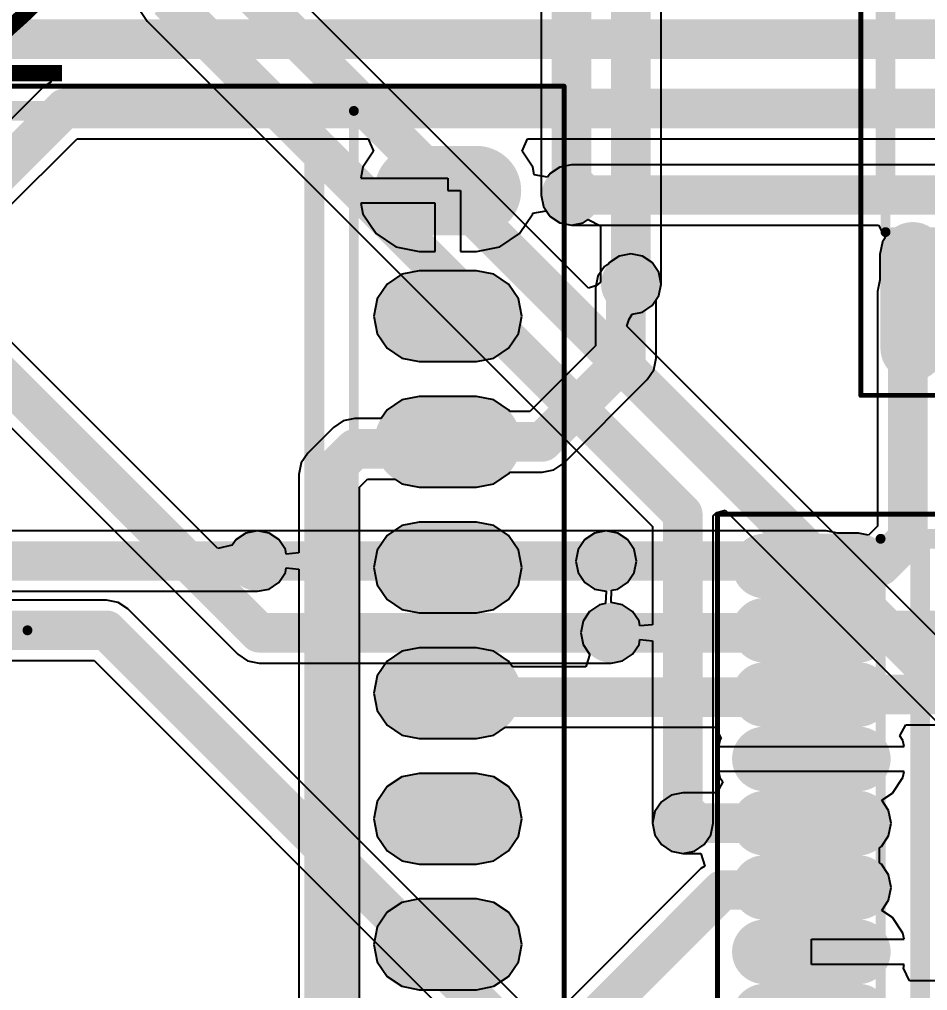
# Model space of a CAD drawing. Header units: millimetres. Extents: x 33 to 142, y 42 to 97.
# Drawn here: x 115.24 to 124.42, y 60.61 to 70.42 of the extents above; entities that cross this region are included whole.
import ezdxf

# ---------------------------------------------------------------- set-up
doc = ezdxf.new("R2010")
doc.units = ezdxf.units.MM
for name, color, linetype in [('BottomLayer', 5, 'Continuous'), ('BottomSolder', 6, 'Continuous'), ('Mechanical13', 56, 'Continuous'), ('Mechanical15', 56, 'Continuous'), ('MultiLayer', 9, 'Continuous'), ('TopLayer', 1, 'Continuous'), ('TopOverlay', 2, 'Continuous'), ('TopPaste', 8, 'Continuous'), ('TopSolder', 216, 'Continuous'), ('ViaHoleLayer', 16, 'Continuous')]:
    doc.layers.add(name, color=color, linetype=linetype)

# ---------------------------------------------------------------- blocks, each defined once
blk = doc.blocks.new('CD4044B_59')
at = {"layer": 'Mechanical13', "const_width": 0.1}
for points in [[(-3.8, 5.25), (-3.8, -5.25)], [(3.8, -5.25), (-3.8, -5.25)]]:
    blk.add_lwpolyline(points, dxfattribs=at)
at = {"layer": 'Mechanical13', "const_width": 0.05}
blk.add_lwpolyline([(-3.825, -5.25, 1), (-3.775, -5.25, 1)], format="xyb", close=True, dxfattribs=at)
blk.add_lwpolyline([(-3.825, -5.25, 1), (-3.775, -5.25, 1)], format="xyb", close=True, dxfattribs=at)
at = {"layer": 'Mechanical15'}
for points, const_width in [([(-5.925, 5.5), (-5.925, -5.5)], 0.05), ([(0.5, 0), (-0.5, 0)], 0.1), ([(5.925, -5.5), (-5.925, -5.5)], 0.05)]:
    blk.add_lwpolyline(points, dxfattribs=dict(at, const_width=const_width))
for points, const_width in [([(-0.525, 0, 1), (-0.475, 0, 1)], 0.05), ([(-5.9375, -5.5, 1), (-5.9125, -5.5, 1)], 0.025), ([(-5.9375, -5.5, 1), (-5.9125, -5.5, 1)], 0.025)]:
    blk.add_lwpolyline(points, format="xyb", close=True, dxfattribs=dict(at, const_width=const_width))
at = {"layer": 'TopLayer', "const_width": 0.7}
for points in [[(-5.04, 3.175), (-4.46, 3.175)], [(-5.04, 1.905), (-4.46, 1.905)], [(-5.04, 0.635), (-4.46, 0.635)], [(-5.04, -0.635), (-4.46, -0.635)], [(-5.04, -1.905), (-4.46, -1.905)], [(-5.04, -3.175), (-4.46, -3.175)], [(-5.04, -4.445), (-4.46, -4.445)]]:
    blk.add_lwpolyline(points, dxfattribs=at)
at = {"layer": 'TopLayer', "const_width": 0.35}
for points in [[(-5.215, 3.175, 1), (-4.865, 3.175, 1)], [(-4.635, 3.175, 1), (-4.285, 3.175, 1)], [(-5.215, 1.905, 1), (-4.865, 1.905, 1)], [(-4.635, 1.905, 1), (-4.285, 1.905, 1)], [(-5.215, 0.635, 1), (-4.865, 0.635, 1)], [(-4.635, 0.635, 1), (-4.285, 0.635, 1)], [(-5.215, -0.635, 1), (-4.865, -0.635, 1)], [(-4.635, -0.635, 1), (-4.285, -0.635, 1)], [(-5.215, -1.905, 1), (-4.865, -1.905, 1)], [(-4.635, -1.905, 1), (-4.285, -1.905, 1)], [(-5.215, -3.175, 1), (-4.865, -3.175, 1)], [(-4.635, -3.175, 1), (-4.285, -3.175, 1)], [(-5.215, -4.445, 1), (-4.865, -4.445, 1)], [(-4.635, -4.445, 1), (-4.285, -4.445, 1)]]:
    blk.add_lwpolyline(points, format="xyb", close=True, dxfattribs=at)
at = {"layer": 'TopOverlay', "const_width": 0.2}
for points in [[(-3.4, 5.25), (-3.4, -5.25)], [(3.4, -5.25), (-3.4, -5.25)]]:
    blk.add_lwpolyline(points, dxfattribs=at)
at = {"layer": 'TopOverlay', "const_width": 0.1}
blk.add_lwpolyline([(-3.45, -5.25, 1), (-3.35, -5.25, 1)], format="xyb", close=True, dxfattribs=at)
blk.add_lwpolyline([(-3.45, -5.25, 1), (-3.35, -5.25, 1)], format="xyb", close=True, dxfattribs=at)
at = {"layer": 'TopPaste', "const_width": 0.7}
for points in [[(-5.04, 3.175), (-4.46, 3.175)], [(-5.04, 1.905), (-4.46, 1.905)], [(-5.04, 0.635), (-4.46, 0.635)], [(-5.04, -0.635), (-4.46, -0.635)], [(-5.04, -1.905), (-4.46, -1.905)], [(-5.04, -3.175), (-4.46, -3.175)], [(-5.04, -4.445), (-4.46, -4.445)]]:
    blk.add_lwpolyline(points, dxfattribs=at)
at = {"layer": 'TopPaste', "const_width": 0.35}
for points in [[(-5.215, 3.175, 1), (-4.865, 3.175, 1)], [(-4.635, 3.175, 1), (-4.285, 3.175, 1)], [(-5.215, 1.905, 1), (-4.865, 1.905, 1)], [(-4.635, 1.905, 1), (-4.285, 1.905, 1)], [(-5.215, 0.635, 1), (-4.865, 0.635, 1)], [(-4.635, 0.635, 1), (-4.285, 0.635, 1)], [(-5.215, -0.635, 1), (-4.865, -0.635, 1)], [(-4.635, -0.635, 1), (-4.285, -0.635, 1)], [(-5.215, -1.905, 1), (-4.865, -1.905, 1)], [(-4.635, -1.905, 1), (-4.285, -1.905, 1)], [(-5.215, -3.175, 1), (-4.865, -3.175, 1)], [(-4.635, -3.175, 1), (-4.285, -3.175, 1)], [(-5.215, -4.445, 1), (-4.865, -4.445, 1)], [(-4.635, -4.445, 1), (-4.285, -4.445, 1)]]:
    blk.add_lwpolyline(points, format="xyb", close=True, dxfattribs=at)
at = {"layer": 'TopSolder', "const_width": 0.9032}
for points in [[(-5.04, 3.175), (-4.46, 3.175)], [(-5.04, 1.905), (-4.46, 1.905)], [(-5.04, 0.635), (-4.46, 0.635)], [(-5.04, -0.635), (-4.46, -0.635)], [(-5.04, -1.905), (-4.46, -1.905)], [(-5.04, -3.175), (-4.46, -3.175)], [(-5.04, -4.445), (-4.46, -4.445)]]:
    blk.add_lwpolyline(points, dxfattribs=at)
at = {"layer": 'TopSolder', "const_width": 0.4516}
for points in [[(-5.2658, 3.175, 1), (-4.8142, 3.175, 1)], [(-4.6858, 3.175, 1), (-4.2342, 3.175, 1)], [(-5.2658, 1.905, 1), (-4.8142, 1.905, 1)], [(-4.6858, 1.905, 1), (-4.2342, 1.905, 1)], [(-5.2658, 0.635, 1), (-4.8142, 0.635, 1)], [(-4.6858, 0.635, 1), (-4.2342, 0.635, 1)], [(-5.2658, -0.635, 1), (-4.8142, -0.635, 1)], [(-4.6858, -0.635, 1), (-4.2342, -0.635, 1)], [(-5.2658, -1.905, 1), (-4.8142, -1.905, 1)], [(-4.6858, -1.905, 1), (-4.2342, -1.905, 1)], [(-5.2658, -3.175, 1), (-4.8142, -3.175, 1)], [(-4.6858, -3.175, 1), (-4.2342, -3.175, 1)], [(-5.2658, -4.445, 1), (-4.8142, -4.445, 1)], [(-4.6858, -4.445, 1), (-4.2342, -4.445, 1)]]:
    blk.add_lwpolyline(points, format="xyb", close=True, dxfattribs=at)
blk = doc.blocks.new('______________63')
at = {"layer": 'Mechanical13', "const_width": 0.1}
for points in [[(-2.25, -2.55), (-2.25, 2.55)], [(2.25, 2.55), (-2.25, 2.55)], [(2.25, -2.55), (2.25, 2.55)], [(2.25, -2.55), (-2.25, -2.55)]]:
    blk.add_lwpolyline(points, dxfattribs=at)
at = {"layer": 'Mechanical13'}
for points, const_width in [([(-2.275, 2.55, 1), (-2.225, 2.55, 1)], 0.05), ([(-2.275, 2.55, 1), (-2.225, 2.55, 1)], 0.05), ([(2.225, 2.55, 1), (2.275, 2.55, 1)], 0.05), ([(2.225, 2.55, 1), (2.275, 2.55, 1)], 0.05), ([(-0.85, 1.65, 1), (-1.85, 1.65, 1)], 0.1), ([(-1.875, 1.65, 1), (-1.825, 1.65, 1)], 0.05), ([(-0.875, 1.65, 1), (-0.825, 1.65, 1)], 0.05), ([(-2.275, -2.55, 1), (-2.225, -2.55, 1)], 0.05), ([(-2.275, -2.55, 1), (-2.225, -2.55, 1)], 0.05), ([(2.225, -2.55, 1), (2.275, -2.55, 1)], 0.05), ([(2.225, -2.55, 1), (2.275, -2.55, 1)], 0.05)]:
    blk.add_lwpolyline(points, format="xyb", close=True, dxfattribs=dict(at, const_width=const_width))
at = {"layer": 'Mechanical15'}
for points, const_width in [([(-3.9, -2.8), (-3.9, 2.8)], 0.05), ([(3.9, 2.8), (-3.9, 2.8)], 0.05), ([(3.9, -2.8), (3.9, 2.8)], 0.05), ([(0, -0.5), (0, 0.5)], 0.1), ([(0.5, 0), (-0.5, 0)], 0.1), ([(3.9, -2.8), (-3.9, -2.8)], 0.05)]:
    blk.add_lwpolyline(points, dxfattribs=dict(at, const_width=const_width))
for points, const_width in [([(-3.9125, 2.8, 1), (-3.8875, 2.8, 1)], 0.025), ([(-3.9125, 2.8, 1), (-3.8875, 2.8, 1)], 0.025), ([(3.8875, 2.8, 1), (3.9125, 2.8, 1)], 0.025), ([(3.8875, 2.8, 1), (3.9125, 2.8, 1)], 0.025), ([(-0.025, 0.5, 1), (0.025, 0.5, 1)], 0.05), ([(-0.525, 0, 1), (-0.475, 0, 1)], 0.05), ([(0.475, 0, 1), (0.525, 0, 1)], 0.05), ([(-0.025, -0.5, 1), (0.025, -0.5, 1)], 0.05), ([(-3.9125, -2.8, 1), (-3.8875, -2.8, 1)], 0.025), ([(-3.9125, -2.8, 1), (-3.8875, -2.8, 1)], 0.025), ([(3.8875, -2.8, 1), (3.9125, -2.8, 1)], 0.025), ([(3.8875, -2.8, 1), (3.9125, -2.8, 1)], 0.025)]:
    blk.add_lwpolyline(points, format="xyb", close=True, dxfattribs=dict(at, const_width=const_width))
at = {"layer": 'TopLayer', "const_width": 0.45}
for points in [[(-3.425, 2.275), (-2.475, 2.275)], [(2.475, 2.275), (3.425, 2.275)], [(-3.425, 1.625), (-2.475, 1.625)], [(2.475, 1.625), (3.425, 1.625)], [(-3.425, 0.975), (-2.475, 0.975)], [(2.475, 0.975), (3.425, 0.975)], [(-3.425, 0.325), (-2.475, 0.325)], [(2.475, 0.325), (3.425, 0.325)], [(-3.425, -0.325), (-2.475, -0.325)], [(2.475, -0.325), (3.425, -0.325)], [(-3.425, -0.975), (-2.475, -0.975)], [(2.475, -0.975), (3.425, -0.975)], [(-3.425, -1.625), (-2.475, -1.625)], [(2.475, -1.625), (3.425, -1.625)], [(-3.425, -2.275), (-2.475, -2.275)], [(2.475, -2.275), (3.425, -2.275)]]:
    blk.add_lwpolyline(points, dxfattribs=at)
at = {"layer": 'TopLayer', "const_width": 0.225}
for points in [[(-3.5375, 2.275, 1), (-3.3125, 2.275, 1)], [(-2.5875, 2.275, 1), (-2.3625, 2.275, 1)], [(2.3625, 2.275, 1), (2.5875, 2.275, 1)], [(3.3125, 2.275, 1), (3.5375, 2.275, 1)], [(-3.5375, 1.625, 1), (-3.3125, 1.625, 1)], [(-2.5875, 1.625, 1), (-2.3625, 1.625, 1)], [(2.3625, 1.625, 1), (2.5875, 1.625, 1)], [(3.3125, 1.625, 1), (3.5375, 1.625, 1)], [(-3.5375, 0.975, 1), (-3.3125, 0.975, 1)], [(-2.5875, 0.975, 1), (-2.3625, 0.975, 1)], [(2.3625, 0.975, 1), (2.5875, 0.975, 1)], [(3.3125, 0.975, 1), (3.5375, 0.975, 1)], [(-3.5375, 0.325, 1), (-3.3125, 0.325, 1)], [(-2.5875, 0.325, 1), (-2.3625, 0.325, 1)], [(2.3625, 0.325, 1), (2.5875, 0.325, 1)], [(3.3125, 0.325, 1), (3.5375, 0.325, 1)], [(-3.5375, -0.325, 1), (-3.3125, -0.325, 1)], [(-2.5875, -0.325, 1), (-2.3625, -0.325, 1)], [(2.3625, -0.325, 1), (2.5875, -0.325, 1)], [(3.3125, -0.325, 1), (3.5375, -0.325, 1)], [(-3.5375, -0.975, 1), (-3.3125, -0.975, 1)], [(-2.5875, -0.975, 1), (-2.3625, -0.975, 1)], [(2.3625, -0.975, 1), (2.5875, -0.975, 1)], [(3.3125, -0.975, 1), (3.5375, -0.975, 1)], [(-3.5375, -1.625, 1), (-3.3125, -1.625, 1)], [(-2.5875, -1.625, 1), (-2.3625, -1.625, 1)], [(2.3625, -1.625, 1), (2.5875, -1.625, 1)], [(3.3125, -1.625, 1), (3.5375, -1.625, 1)], [(-3.5375, -2.275, 1), (-3.3125, -2.275, 1)], [(-2.5875, -2.275, 1), (-2.3625, -2.275, 1)], [(2.3625, -2.275, 1), (2.5875, -2.275, 1)], [(3.3125, -2.275, 1), (3.5375, -2.275, 1)]]:
    blk.add_lwpolyline(points, format="xyb", close=True, dxfattribs=at)
at = {"layer": 'TopOverlay'}
for points, const_width in [([(-2.825, 3.05, 1), (-3.075, 3.05, 1)], 0.25), ([(-3.1375, 3.05, 1), (-3.0125, 3.05, 1)], 0.125), ([(-2.8875, 3.05, 1), (-2.7625, 3.05, 1)], 0.125), ([(-1.9, 2.55, 1), (-1.8, 2.55, 1)], 0.1), ([(-1.9, 2.55, 1), (-1.8, 2.55, 1)], 0.1), ([(1.8, 2.55, 1), (1.9, 2.55, 1)], 0.1), ([(1.8, 2.55, 1), (1.9, 2.55, 1)], 0.1), ([(-0.55, 1.55, 1), (-1.15, 1.55, 1)], 0.6), ([(-1.3, 1.55, 1), (-1, 1.55, 1)], 0.3), ([(-0.7, 1.55, 1), (-0.4, 1.55, 1)], 0.3), ([(-1.9, -2.55, 1), (-1.8, -2.55, 1)], 0.1), ([(-1.9, -2.55, 1), (-1.8, -2.55, 1)], 0.1), ([(1.8, -2.55, 1), (1.9, -2.55, 1)], 0.1), ([(1.8, -2.55, 1), (1.9, -2.55, 1)], 0.1)]:
    blk.add_lwpolyline(points, format="xyb", close=True, dxfattribs=dict(at, const_width=const_width))
at = {"layer": 'TopOverlay', "const_width": 0.2}
for points in [[(-1.85, -2.55), (-1.85, 2.55)], [(1.85, 2.55), (-1.85, 2.55)], [(1.85, -2.55), (1.85, 2.55)], [(1.85, -2.55), (-1.85, -2.55)]]:
    blk.add_lwpolyline(points, dxfattribs=at)
at = {"layer": 'TopPaste', "const_width": 0.45}
for points in [[(-3.425, 2.275), (-2.475, 2.275)], [(2.475, 2.275), (3.425, 2.275)], [(-3.425, 1.625), (-2.475, 1.625)], [(2.475, 1.625), (3.425, 1.625)], [(-3.425, 0.975), (-2.475, 0.975)], [(2.475, 0.975), (3.425, 0.975)], [(-3.425, 0.325), (-2.475, 0.325)], [(2.475, 0.325), (3.425, 0.325)], [(-3.425, -0.325), (-2.475, -0.325)], [(2.475, -0.325), (3.425, -0.325)], [(-3.425, -0.975), (-2.475, -0.975)], [(2.475, -0.975), (3.425, -0.975)], [(-3.425, -1.625), (-2.475, -1.625)], [(2.475, -1.625), (3.425, -1.625)], [(-3.425, -2.275), (-2.475, -2.275)], [(2.475, -2.275), (3.425, -2.275)]]:
    blk.add_lwpolyline(points, dxfattribs=at)
at = {"layer": 'TopPaste', "const_width": 0.225}
for points in [[(-3.5375, 2.275, 1), (-3.3125, 2.275, 1)], [(-2.5875, 2.275, 1), (-2.3625, 2.275, 1)], [(2.3625, 2.275, 1), (2.5875, 2.275, 1)], [(3.3125, 2.275, 1), (3.5375, 2.275, 1)], [(-3.5375, 1.625, 1), (-3.3125, 1.625, 1)], [(-2.5875, 1.625, 1), (-2.3625, 1.625, 1)], [(2.3625, 1.625, 1), (2.5875, 1.625, 1)], [(3.3125, 1.625, 1), (3.5375, 1.625, 1)], [(-3.5375, 0.975, 1), (-3.3125, 0.975, 1)], [(-2.5875, 0.975, 1), (-2.3625, 0.975, 1)], [(2.3625, 0.975, 1), (2.5875, 0.975, 1)], [(3.3125, 0.975, 1), (3.5375, 0.975, 1)], [(-3.5375, 0.325, 1), (-3.3125, 0.325, 1)], [(-2.5875, 0.325, 1), (-2.3625, 0.325, 1)], [(2.3625, 0.325, 1), (2.5875, 0.325, 1)], [(3.3125, 0.325, 1), (3.5375, 0.325, 1)], [(-3.5375, -0.325, 1), (-3.3125, -0.325, 1)], [(-2.5875, -0.325, 1), (-2.3625, -0.325, 1)], [(2.3625, -0.325, 1), (2.5875, -0.325, 1)], [(3.3125, -0.325, 1), (3.5375, -0.325, 1)], [(-3.5375, -0.975, 1), (-3.3125, -0.975, 1)], [(-2.5875, -0.975, 1), (-2.3625, -0.975, 1)], [(2.3625, -0.975, 1), (2.5875, -0.975, 1)], [(3.3125, -0.975, 1), (3.5375, -0.975, 1)], [(-3.5375, -1.625, 1), (-3.3125, -1.625, 1)], [(-2.5875, -1.625, 1), (-2.3625, -1.625, 1)], [(2.3625, -1.625, 1), (2.5875, -1.625, 1)], [(3.3125, -1.625, 1), (3.5375, -1.625, 1)], [(-3.5375, -2.275, 1), (-3.3125, -2.275, 1)], [(-2.5875, -2.275, 1), (-2.3625, -2.275, 1)], [(2.3625, -2.275, 1), (2.5875, -2.275, 1)], [(3.3125, -2.275, 1), (3.5375, -2.275, 1)]]:
    blk.add_lwpolyline(points, format="xyb", close=True, dxfattribs=at)
at = {"layer": 'TopSolder', "const_width": 0.6532}
for points in [[(-3.425, 2.275), (-2.475, 2.275)], [(2.475, 2.275), (3.425, 2.275)], [(-3.425, 1.625), (-2.475, 1.625)], [(2.475, 1.625), (3.425, 1.625)], [(-3.425, 0.975), (-2.475, 0.975)], [(2.475, 0.975), (3.425, 0.975)], [(-3.425, 0.325), (-2.475, 0.325)], [(2.475, 0.325), (3.425, 0.325)], [(-3.425, -0.325), (-2.475, -0.325)], [(2.475, -0.325), (3.425, -0.325)], [(-3.425, -0.975), (-2.475, -0.975)], [(2.475, -0.975), (3.425, -0.975)], [(-3.425, -1.625), (-2.475, -1.625)], [(2.475, -1.625), (3.425, -1.625)], [(-3.425, -2.275), (-2.475, -2.275)], [(2.475, -2.275), (3.425, -2.275)]]:
    blk.add_lwpolyline(points, dxfattribs=at)
at = {"layer": 'TopSolder', "const_width": 0.3266}
for points in [[(-3.5883, 2.275, 1), (-3.2617, 2.275, 1)], [(-2.6383, 2.275, 1), (-2.3117, 2.275, 1)], [(2.3117, 2.275, 1), (2.6383, 2.275, 1)], [(3.2617, 2.275, 1), (3.5883, 2.275, 1)], [(-3.5883, 1.625, 1), (-3.2617, 1.625, 1)], [(-2.6383, 1.625, 1), (-2.3117, 1.625, 1)], [(2.3117, 1.625, 1), (2.6383, 1.625, 1)], [(3.2617, 1.625, 1), (3.5883, 1.625, 1)], [(-3.5883, 0.975, 1), (-3.2617, 0.975, 1)], [(-2.6383, 0.975, 1), (-2.3117, 0.975, 1)], [(2.3117, 0.975, 1), (2.6383, 0.975, 1)], [(3.2617, 0.975, 1), (3.5883, 0.975, 1)], [(-3.5883, 0.325, 1), (-3.2617, 0.325, 1)], [(-2.6383, 0.325, 1), (-2.3117, 0.325, 1)], [(2.3117, 0.325, 1), (2.6383, 0.325, 1)], [(3.2617, 0.325, 1), (3.5883, 0.325, 1)], [(-3.5883, -0.325, 1), (-3.2617, -0.325, 1)], [(-2.6383, -0.325, 1), (-2.3117, -0.325, 1)], [(2.3117, -0.325, 1), (2.6383, -0.325, 1)], [(3.2617, -0.325, 1), (3.5883, -0.325, 1)], [(-3.5883, -0.975, 1), (-3.2617, -0.975, 1)], [(-2.6383, -0.975, 1), (-2.3117, -0.975, 1)], [(2.3117, -0.975, 1), (2.6383, -0.975, 1)], [(3.2617, -0.975, 1), (3.5883, -0.975, 1)], [(-3.5883, -1.625, 1), (-3.2617, -1.625, 1)], [(-2.6383, -1.625, 1), (-2.3117, -1.625, 1)], [(2.3117, -1.625, 1), (2.6383, -1.625, 1)], [(3.2617, -1.625, 1), (3.5883, -1.625, 1)], [(-3.5883, -2.275, 1), (-3.2617, -2.275, 1)], [(-2.6383, -2.275, 1), (-2.3117, -2.275, 1)], [(2.3117, -2.275, 1), (2.6383, -2.275, 1)], [(3.2617, -2.275, 1), (3.5883, -2.275, 1)]]:
    blk.add_lwpolyline(points, format="xyb", close=True, dxfattribs=at)
blk = doc.blocks.new('______________65')
at = {"layer": 'Mechanical13', "const_width": 0.1}
for points in [[(-2.25, 2.55), (-2.25, -2.55)], [(2.25, 2.55), (-2.25, 2.55)], [(2.25, 2.55), (2.25, -2.55)], [(2.25, -2.55), (-2.25, -2.55)]]:
    blk.add_lwpolyline(points, dxfattribs=at)
at = {"layer": 'Mechanical13'}
for points, const_width in [([(-2.275, 2.55, 1), (-2.225, 2.55, 1)], 0.05), ([(-2.275, 2.55, 1), (-2.225, 2.55, 1)], 0.05), ([(2.225, 2.55, 1), (2.275, 2.55, 1)], 0.05), ([(2.225, 2.55, 1), (2.275, 2.55, 1)], 0.05), ([(-0.85, 1.65, 1), (-1.85, 1.65, 1)], 0.1), ([(-1.875, 1.65, 1), (-1.825, 1.65, 1)], 0.05), ([(-0.875, 1.65, 1), (-0.825, 1.65, 1)], 0.05), ([(-2.275, -2.55, 1), (-2.225, -2.55, 1)], 0.05), ([(-2.275, -2.55, 1), (-2.225, -2.55, 1)], 0.05), ([(2.225, -2.55, 1), (2.275, -2.55, 1)], 0.05), ([(2.225, -2.55, 1), (2.275, -2.55, 1)], 0.05)]:
    blk.add_lwpolyline(points, format="xyb", close=True, dxfattribs=dict(at, const_width=const_width))
at = {"layer": 'Mechanical15'}
for points, const_width in [([(-3.9, 2.8), (-3.9, -2.8)], 0.05), ([(3.9, 2.8), (-3.9, 2.8)], 0.05), ([(3.9, 2.8), (3.9, -2.8)], 0.05), ([(0, 0.5), (0, -0.5)], 0.1), ([(0.5, 0), (-0.5, 0)], 0.1), ([(3.9, -2.8), (-3.9, -2.8)], 0.05)]:
    blk.add_lwpolyline(points, dxfattribs=dict(at, const_width=const_width))
for points, const_width in [([(-3.9125, 2.8, 1), (-3.8875, 2.8, 1)], 0.025), ([(-3.9125, 2.8, 1), (-3.8875, 2.8, 1)], 0.025), ([(3.8875, 2.8, 1), (3.9125, 2.8, 1)], 0.025), ([(3.8875, 2.8, 1), (3.9125, 2.8, 1)], 0.025), ([(-0.025, 0.5, 1), (0.025, 0.5, 1)], 0.05), ([(-0.525, 0, 1), (-0.475, 0, 1)], 0.05), ([(0.475, 0, 1), (0.525, 0, 1)], 0.05), ([(-0.025, -0.5, 1), (0.025, -0.5, 1)], 0.05), ([(-3.9125, -2.8, 1), (-3.8875, -2.8, 1)], 0.025), ([(-3.9125, -2.8, 1), (-3.8875, -2.8, 1)], 0.025), ([(3.8875, -2.8, 1), (3.9125, -2.8, 1)], 0.025), ([(3.8875, -2.8, 1), (3.9125, -2.8, 1)], 0.025)]:
    blk.add_lwpolyline(points, format="xyb", close=True, dxfattribs=dict(at, const_width=const_width))
at = {"layer": 'TopLayer', "const_width": 0.45}
for points in [[(-3.425, 2.275), (-2.475, 2.275)], [(2.475, 2.275), (3.425, 2.275)], [(-3.425, 1.625), (-2.475, 1.625)], [(2.475, 1.625), (3.425, 1.625)], [(-3.425, 0.975), (-2.475, 0.975)], [(2.475, 0.975), (3.425, 0.975)], [(-3.425, 0.325), (-2.475, 0.325)], [(2.475, 0.325), (3.425, 0.325)], [(-3.425, -0.325), (-2.475, -0.325)], [(2.475, -0.325), (3.425, -0.325)], [(-3.425, -0.975), (-2.475, -0.975)], [(2.475, -0.975), (3.425, -0.975)], [(-3.425, -1.625), (-2.475, -1.625)], [(2.475, -1.625), (3.425, -1.625)], [(-3.425, -2.275), (-2.475, -2.275)], [(2.475, -2.275), (3.425, -2.275)]]:
    blk.add_lwpolyline(points, dxfattribs=at)
at = {"layer": 'TopLayer', "const_width": 0.225}
for points in [[(-3.5375, 2.275, 1), (-3.3125, 2.275, 1)], [(-2.5875, 2.275, 1), (-2.3625, 2.275, 1)], [(2.3625, 2.275, 1), (2.5875, 2.275, 1)], [(3.3125, 2.275, 1), (3.5375, 2.275, 1)], [(-3.5375, 1.625, 1), (-3.3125, 1.625, 1)], [(-2.5875, 1.625, 1), (-2.3625, 1.625, 1)], [(2.3625, 1.625, 1), (2.5875, 1.625, 1)], [(3.3125, 1.625, 1), (3.5375, 1.625, 1)], [(-3.5375, 0.975, 1), (-3.3125, 0.975, 1)], [(-2.5875, 0.975, 1), (-2.3625, 0.975, 1)], [(2.3625, 0.975, 1), (2.5875, 0.975, 1)], [(3.3125, 0.975, 1), (3.5375, 0.975, 1)], [(-3.5375, 0.325, 1), (-3.3125, 0.325, 1)], [(-2.5875, 0.325, 1), (-2.3625, 0.325, 1)], [(2.3625, 0.325, 1), (2.5875, 0.325, 1)], [(3.3125, 0.325, 1), (3.5375, 0.325, 1)], [(-3.5375, -0.325, 1), (-3.3125, -0.325, 1)], [(-2.5875, -0.325, 1), (-2.3625, -0.325, 1)], [(2.3625, -0.325, 1), (2.5875, -0.325, 1)], [(3.3125, -0.325, 1), (3.5375, -0.325, 1)], [(-3.5375, -0.975, 1), (-3.3125, -0.975, 1)], [(-2.5875, -0.975, 1), (-2.3625, -0.975, 1)], [(2.3625, -0.975, 1), (2.5875, -0.975, 1)], [(3.3125, -0.975, 1), (3.5375, -0.975, 1)], [(-3.5375, -1.625, 1), (-3.3125, -1.625, 1)], [(-2.5875, -1.625, 1), (-2.3625, -1.625, 1)], [(2.3625, -1.625, 1), (2.5875, -1.625, 1)], [(3.3125, -1.625, 1), (3.5375, -1.625, 1)], [(-3.5375, -2.275, 1), (-3.3125, -2.275, 1)], [(-2.5875, -2.275, 1), (-2.3625, -2.275, 1)], [(2.3625, -2.275, 1), (2.5875, -2.275, 1)], [(3.3125, -2.275, 1), (3.5375, -2.275, 1)]]:
    blk.add_lwpolyline(points, format="xyb", close=True, dxfattribs=at)
at = {"layer": 'TopOverlay'}
for points, const_width in [([(-2.825, 3.05, 1), (-3.075, 3.05, 1)], 0.25), ([(-3.1375, 3.05, 1), (-3.0125, 3.05, 1)], 0.125), ([(-2.8875, 3.05, 1), (-2.7625, 3.05, 1)], 0.125), ([(-1.9, 2.55, 1), (-1.8, 2.55, 1)], 0.1), ([(-1.9, 2.55, 1), (-1.8, 2.55, 1)], 0.1), ([(1.8, 2.55, 1), (1.9, 2.55, 1)], 0.1), ([(1.8, 2.55, 1), (1.9, 2.55, 1)], 0.1), ([(-0.55, 1.55, 1), (-1.15, 1.55, 1)], 0.6), ([(-1.3, 1.55, 1), (-1, 1.55, 1)], 0.3), ([(-0.7, 1.55, 1), (-0.4, 1.55, 1)], 0.3), ([(-1.9, -2.55, 1), (-1.8, -2.55, 1)], 0.1), ([(-1.9, -2.55, 1), (-1.8, -2.55, 1)], 0.1), ([(1.8, -2.55, 1), (1.9, -2.55, 1)], 0.1), ([(1.8, -2.55, 1), (1.9, -2.55, 1)], 0.1)]:
    blk.add_lwpolyline(points, format="xyb", close=True, dxfattribs=dict(at, const_width=const_width))
at = {"layer": 'TopOverlay', "const_width": 0.2}
for points in [[(-1.85, 2.55), (-1.85, -2.55)], [(1.85, 2.55), (-1.85, 2.55)], [(1.85, 2.55), (1.85, -2.55)], [(1.85, -2.55), (-1.85, -2.55)]]:
    blk.add_lwpolyline(points, dxfattribs=at)
at = {"layer": 'TopPaste', "const_width": 0.45}
for points in [[(-3.425, 2.275), (-2.475, 2.275)], [(2.475, 2.275), (3.425, 2.275)], [(-3.425, 1.625), (-2.475, 1.625)], [(2.475, 1.625), (3.425, 1.625)], [(-3.425, 0.975), (-2.475, 0.975)], [(2.475, 0.975), (3.425, 0.975)], [(-3.425, 0.325), (-2.475, 0.325)], [(2.475, 0.325), (3.425, 0.325)], [(-3.425, -0.325), (-2.475, -0.325)], [(2.475, -0.325), (3.425, -0.325)], [(-3.425, -0.975), (-2.475, -0.975)], [(2.475, -0.975), (3.425, -0.975)], [(-3.425, -1.625), (-2.475, -1.625)], [(2.475, -1.625), (3.425, -1.625)], [(-3.425, -2.275), (-2.475, -2.275)], [(2.475, -2.275), (3.425, -2.275)]]:
    blk.add_lwpolyline(points, dxfattribs=at)
at = {"layer": 'TopPaste', "const_width": 0.225}
for points in [[(-3.5375, 2.275, 1), (-3.3125, 2.275, 1)], [(-2.5875, 2.275, 1), (-2.3625, 2.275, 1)], [(2.3625, 2.275, 1), (2.5875, 2.275, 1)], [(3.3125, 2.275, 1), (3.5375, 2.275, 1)], [(-3.5375, 1.625, 1), (-3.3125, 1.625, 1)], [(-2.5875, 1.625, 1), (-2.3625, 1.625, 1)], [(2.3625, 1.625, 1), (2.5875, 1.625, 1)], [(3.3125, 1.625, 1), (3.5375, 1.625, 1)], [(-3.5375, 0.975, 1), (-3.3125, 0.975, 1)], [(-2.5875, 0.975, 1), (-2.3625, 0.975, 1)], [(2.3625, 0.975, 1), (2.5875, 0.975, 1)], [(3.3125, 0.975, 1), (3.5375, 0.975, 1)], [(-3.5375, 0.325, 1), (-3.3125, 0.325, 1)], [(-2.5875, 0.325, 1), (-2.3625, 0.325, 1)], [(2.3625, 0.325, 1), (2.5875, 0.325, 1)], [(3.3125, 0.325, 1), (3.5375, 0.325, 1)], [(-3.5375, -0.325, 1), (-3.3125, -0.325, 1)], [(-2.5875, -0.325, 1), (-2.3625, -0.325, 1)], [(2.3625, -0.325, 1), (2.5875, -0.325, 1)], [(3.3125, -0.325, 1), (3.5375, -0.325, 1)], [(-3.5375, -0.975, 1), (-3.3125, -0.975, 1)], [(-2.5875, -0.975, 1), (-2.3625, -0.975, 1)], [(2.3625, -0.975, 1), (2.5875, -0.975, 1)], [(3.3125, -0.975, 1), (3.5375, -0.975, 1)], [(-3.5375, -1.625, 1), (-3.3125, -1.625, 1)], [(-2.5875, -1.625, 1), (-2.3625, -1.625, 1)], [(2.3625, -1.625, 1), (2.5875, -1.625, 1)], [(3.3125, -1.625, 1), (3.5375, -1.625, 1)], [(-3.5375, -2.275, 1), (-3.3125, -2.275, 1)], [(-2.5875, -2.275, 1), (-2.3625, -2.275, 1)], [(2.3625, -2.275, 1), (2.5875, -2.275, 1)], [(3.3125, -2.275, 1), (3.5375, -2.275, 1)]]:
    blk.add_lwpolyline(points, format="xyb", close=True, dxfattribs=at)
at = {"layer": 'TopSolder', "const_width": 0.6532}
for points in [[(-3.425, 2.275), (-2.475, 2.275)], [(2.475, 2.275), (3.425, 2.275)], [(-3.425, 1.625), (-2.475, 1.625)], [(2.475, 1.625), (3.425, 1.625)], [(-3.425, 0.975), (-2.475, 0.975)], [(2.475, 0.975), (3.425, 0.975)], [(-3.425, 0.325), (-2.475, 0.325)], [(2.475, 0.325), (3.425, 0.325)], [(-3.425, -0.325), (-2.475, -0.325)], [(2.475, -0.325), (3.425, -0.325)], [(-3.425, -0.975), (-2.475, -0.975)], [(2.475, -0.975), (3.425, -0.975)], [(-3.425, -1.625), (-2.475, -1.625)], [(2.475, -1.625), (3.425, -1.625)], [(-3.425, -2.275), (-2.475, -2.275)], [(2.475, -2.275), (3.425, -2.275)]]:
    blk.add_lwpolyline(points, dxfattribs=at)
at = {"layer": 'TopSolder', "const_width": 0.3266}
for points in [[(-3.5883, 2.275, 1), (-3.2617, 2.275, 1)], [(-2.6383, 2.275, 1), (-2.3117, 2.275, 1)], [(2.3117, 2.275, 1), (2.6383, 2.275, 1)], [(3.2617, 2.275, 1), (3.5883, 2.275, 1)], [(-3.5883, 1.625, 1), (-3.2617, 1.625, 1)], [(-2.6383, 1.625, 1), (-2.3117, 1.625, 1)], [(2.3117, 1.625, 1), (2.6383, 1.625, 1)], [(3.2617, 1.625, 1), (3.5883, 1.625, 1)], [(-3.5883, 0.975, 1), (-3.2617, 0.975, 1)], [(-2.6383, 0.975, 1), (-2.3117, 0.975, 1)], [(2.3117, 0.975, 1), (2.6383, 0.975, 1)], [(3.2617, 0.975, 1), (3.5883, 0.975, 1)], [(-3.5883, 0.325, 1), (-3.2617, 0.325, 1)], [(-2.6383, 0.325, 1), (-2.3117, 0.325, 1)], [(2.3117, 0.325, 1), (2.6383, 0.325, 1)], [(3.2617, 0.325, 1), (3.5883, 0.325, 1)], [(-3.5883, -0.325, 1), (-3.2617, -0.325, 1)], [(-2.6383, -0.325, 1), (-2.3117, -0.325, 1)], [(2.3117, -0.325, 1), (2.6383, -0.325, 1)], [(3.2617, -0.325, 1), (3.5883, -0.325, 1)], [(-3.5883, -0.975, 1), (-3.2617, -0.975, 1)], [(-2.6383, -0.975, 1), (-2.3117, -0.975, 1)], [(2.3117, -0.975, 1), (2.6383, -0.975, 1)], [(3.2617, -0.975, 1), (3.5883, -0.975, 1)], [(-3.5883, -1.625, 1), (-3.2617, -1.625, 1)], [(-2.6383, -1.625, 1), (-2.3117, -1.625, 1)], [(2.3117, -1.625, 1), (2.6383, -1.625, 1)], [(3.2617, -1.625, 1), (3.5883, -1.625, 1)], [(-3.5883, -2.275, 1), (-3.2617, -2.275, 1)], [(-2.6383, -2.275, 1), (-2.3117, -2.275, 1)], [(2.3117, -2.275, 1), (2.6383, -2.275, 1)], [(3.2617, -2.275, 1), (3.5883, -2.275, 1)]]:
    blk.add_lwpolyline(points, format="xyb", close=True, dxfattribs=at)

msp = doc.modelspace()

# ---------------------------------------------------------------- linework, layer by layer
at = {"layer": 'BottomLayer'}
for p, q in [((121.7309, 67.75), (121.7309, 73.275)), ((120.5191, 71.7983), (120.5191, 68.65)), ((120.9976, 67.71), (117.6163, 71.0913)), ((116.4674, 70.5079), (116.5337, 70.4087)), ((116.5337, 70.4087), (121.6441, 65.2983)), ((120.5191, 68.65), (120.5424, 68.5329)), ((120.5424, 68.5329), (120.6087, 68.4337)), ((120.6087, 68.4337), (120.7079, 68.3674)), ((120.7079, 68.3674), (120.825, 68.3441)), ((120.825, 68.3441), (120.9421, 68.3674)), ((120.9421, 68.3674), (120.9921, 68.4009)), ((120.9921, 68.4009), (121.1191, 68.339)), ((121.1191, 68.339), (121.1191, 67.7681)), ((117.2495, 65.0759), (114.4913, 67.8342)), ((121.1191, 67.7681), (121.0763, 67.7359)), ((121.7076, 67.6329), (121.7309, 67.75)), ((121.0763, 67.7359), (120.9976, 67.71)), ((121.6413, 67.5337), (121.7076, 67.6329)), ((121.4089, 67.3952), (121.4401, 67.4471)), ((121.4401, 67.4471), (121.5421, 67.4674)), ((121.5421, 67.4674), (121.6413, 67.5337)), ((114.0587, 67.4016), (117.4516, 64.0087)), ((121.385, 67.3226), (121.4089, 67.3952)), ((126.7517, 61.9559), (121.385, 67.3226)), ((122.2559, 65.4069), (122.2987, 65.4391)), ((122.2559, 62.3), (122.2559, 65.4069)), ((122.2987, 65.4391), (122.3774, 65.465)), ((122.3774, 65.465), (126.4087, 61.4337)), ((121.6441, 65.2983), (121.6441, 64.3067)), ((117.5329, 65.2326), (117.4337, 65.1663)), ((117.65, 65.2559), (117.5329, 65.2326)), ((121.175, 65.2559), (117.65, 65.2559)), ((121.292, 65.2326), (121.175, 65.2559)), ((121.3913, 65.1663), (121.292, 65.2326)), ((117.3957, 65.1094), (117.2495, 65.0759)), ((117.4337, 65.1663), (117.3957, 65.1094)), ((121.4576, 65.067), (121.3913, 65.1663)), ((121.4809, 64.95), (121.4576, 65.067)), ((121.4576, 64.8329), (121.4809, 64.95)), ((121.3913, 64.7337), (121.4576, 64.8329)), ((121.292, 64.6674), (121.3913, 64.7337)), ((121.225, 64.5309), (121.2312, 64.6553)), ((121.2312, 64.6553), (121.292, 64.6674)), ((116.125, 64.5559), (93.35, 64.5559)), ((116.242, 64.5326), (116.125, 64.5559)), ((116.125, 64.5559), (116.125, 64.5559)), ((116.3413, 64.4663), (116.242, 64.5326)), ((121.342, 64.5076), (121.225, 64.5309)), ((121.4413, 64.4413), (121.342, 64.5076)), ((120.7663, 60.0413), (116.3413, 64.4663)), ((121.5076, 64.342), (121.4413, 64.4413)), ((121.5171, 64.2941), (121.5076, 64.342)), ((121.6441, 64.3067), (121.5171, 64.2941)), ((121.4413, 64.0087), (121.5076, 64.1079)), ((121.5076, 64.1079), (121.5171, 64.1558)), ((121.5171, 64.1558), (121.6441, 64.1433)), ((121.6441, 64.1433), (121.6441, 62.3)), ((117.4516, 64.0087), (117.4516, 64.0087)), ((117.4516, 64.0087), (117.5508, 63.9424)), ((121.342, 63.9424), (121.4413, 64.0087)), ((93.35, 63.9441), (115.9983, 63.9441)), ((115.9983, 63.9441), (120.3337, 59.6087)), ((117.5508, 63.9424), (117.6679, 63.9191)), ((117.6679, 63.9191), (117.6679, 63.9191)), ((117.6679, 63.9191), (121.225, 63.9191)), ((121.225, 63.9191), (121.342, 63.9424)), ((121.6441, 62.3), (121.6674, 62.1829)), ((122.2326, 62.1829), (122.2559, 62.3)), ((121.6674, 62.1829), (121.7337, 62.0837)), ((122.1663, 62.0837), (122.2326, 62.1829)), ((121.7337, 62.0837), (121.8329, 62.0174)), ((122.067, 62.0174), (122.1663, 62.0837)), ((121.8329, 62.0174), (121.95, 61.9941)), ((121.95, 61.9941), (122.067, 62.0174))]:
    msp.add_line(p, q, dxfattribs=at)
at = {"layer": 'BottomLayer', "const_width": 0.4}
for points in [[(121.425, 67.75), (121.425, 73.275)], [(120.825, 68.65), (120.825, 71.925)], [(117.4, 70.875), (126.625, 61.65)], [(116.75, 70.625), (121.95, 65.425)], [(114.275, 67.6179), (117.6679, 64.225)], [(121.95, 62.3), (121.95, 65.425)], [(117.65, 64.95), (121.175, 64.95)], [(93.35, 64.25), (116.125, 64.25)], [(116.125, 64.25), (120.55, 59.825)], [(117.6679, 64.225), (121.225, 64.225)]]:
    msp.add_lwpolyline(points, dxfattribs=at)
at = {"layer": 'BottomLayer', "const_width": 0.2}
for points in [[(120.725, 68.65, 1), (120.925, 68.65, 1)], [(120.725, 68.65, 1), (120.925, 68.65, 1)], [(121.325, 67.75, 1), (121.525, 67.75, 1)], [(121.325, 67.75, 1), (121.525, 67.75, 1)], [(121.85, 65.425, 1), (122.05, 65.425, 1)], [(121.85, 65.425, 1), (122.05, 65.425, 1)], [(117.55, 64.95, 1), (117.75, 64.95, 1)], [(117.55, 64.95, 1), (117.75, 64.95, 1)], [(121.075, 64.95, 1), (121.275, 64.95, 1)], [(121.075, 64.95, 1), (121.275, 64.95, 1)], [(116.025, 64.25, 1), (116.225, 64.25, 1)], [(116.025, 64.25, 1), (116.225, 64.25, 1)], [(117.5679, 64.225, 1), (117.7679, 64.225, 1)], [(117.5679, 64.225, 1), (117.7679, 64.225, 1)], [(121.125, 64.225, 1), (121.325, 64.225, 1)], [(121.125, 64.225, 1), (121.325, 64.225, 1)], [(121.85, 62.3, 1), (122.05, 62.3, 1)], [(121.85, 62.3, 1), (122.05, 62.3, 1)]]:
    msp.add_lwpolyline(points, format="xyb", close=True, dxfattribs=at)
at = {"layer": 'BottomSolder', "const_width": 0.3016}
for points in [[(120.6742, 68.65, 1), (120.9758, 68.65, 1)], [(121.2742, 67.75, 1), (121.5758, 67.75, 1)], [(117.4992, 64.95, 1), (117.8008, 64.95, 1)], [(121.0242, 64.95, 1), (121.3258, 64.95, 1)], [(121.0742, 64.225, 1), (121.3758, 64.225, 1)], [(121.7992, 62.3, 1), (122.1008, 62.3, 1)]]:
    msp.add_lwpolyline(points, format="xyb", close=True, dxfattribs=at)
at = {"layer": 'MultiLayer', "const_width": 0.2}
for points in [[(120.725, 68.65, 1), (120.925, 68.65, 1)], [(121.325, 67.75, 1), (121.525, 67.75, 1)], [(117.55, 64.95, 1), (117.75, 64.95, 1)], [(121.075, 64.95, 1), (121.275, 64.95, 1)], [(121.125, 64.225, 1), (121.325, 64.225, 1)], [(121.85, 62.3, 1), (122.05, 62.3, 1)]]:
    msp.add_lwpolyline(points, format="xyb", close=True, dxfattribs=at)
at = {"layer": 'TopLayer'}
for p, q in [((112.8, 69.9191), (115.5387, 69.9191)), ((115.5387, 69.9191), (115.5441, 69.9054)), ((115.5441, 69.9054), (115.5598, 69.7921)), ((115.4837, 69.7413), (114.7433, 69.0009)), ((115.5598, 69.7921), (115.4837, 69.7413)), ((115.4837, 69.7413), (115.4837, 69.7413)), ((115.0863, 68.4787), (115.8267, 69.2191)), ((115.8267, 69.2191), (118.771, 69.2191)), ((118.771, 69.2191), (118.8239, 69.0921)), ((120.3261, 69.0921), (120.379, 69.2191)), ((120.379, 69.2191), (125.9983, 69.2191)), ((118.8239, 69.0921), (118.716, 68.9307)), ((120.434, 68.9307), (120.3261, 69.0921)), ((118.716, 68.9307), (118.6944, 68.822)), ((120.4489, 68.8557), (120.434, 68.9307)), ((120.7079, 68.9326), (120.6087, 68.8663)), ((120.825, 68.9559), (120.7079, 68.9326)), ((125.575, 68.9559), (120.825, 68.9559)), ((118.6944, 68.822), (119.575, 68.822)), ((119.575, 68.822), (119.575, 68.695)), ((120.5837, 68.8288), (120.4489, 68.8557)), ((120.6087, 68.8663), (120.5837, 68.8288)), ((119.575, 68.695), (119.702, 68.695)), ((119.702, 68.695), (119.702, 68.0792)), ((119.448, 68.568), (118.6944, 68.568)), ((118.6944, 68.568), (118.716, 68.4593)), ((119.448, 68.0792), (119.448, 68.568)), ((118.716, 68.4593), (118.8495, 68.2595)), ((120.3005, 68.2595), (120.434, 68.4593)), ((120.434, 68.4593), (120.4357, 68.468)), ((120.4357, 68.468), (120.5699, 68.4918)), ((120.5699, 68.4918), (120.6087, 68.4337)), ((120.6087, 68.4337), (120.7079, 68.3674)), ((120.7079, 68.3674), (120.825, 68.3441)), ((120.825, 68.3441), (123.9279, 68.3441)), ((123.9279, 68.3441), (123.9958, 68.2171)), ((118.8495, 68.2595), (119.0493, 68.126)), ((120.1007, 68.126), (120.3005, 68.2595)), ((123.9689, 68.1768), (123.9436, 68.05)), ((123.9958, 68.2171), (123.9689, 68.1768)), ((119.0493, 68.126), (119.285, 68.0792)), ((119.285, 68.0792), (119.448, 68.0792)), ((119.702, 68.0792), (119.865, 68.0792)), ((119.865, 68.0792), (120.1007, 68.126)), ((121.3079, 68.0326), (121.2087, 67.9663)), ((121.425, 68.0559), (121.3079, 68.0326)), ((121.5421, 68.0326), (121.425, 68.0559)), ((121.6413, 67.9663), (121.5421, 68.0326)), ((123.9436, 68.05), (123.9436, 67.7939)), ((121.2038, 67.9589), (121.1587, 67.9288)), ((121.2087, 67.9663), (121.2038, 67.9589)), ((121.7076, 67.867), (121.6413, 67.9663)), ((119.1094, 67.8489), (118.9606, 67.7494)), ((119.285, 67.8838), (119.1094, 67.8489)), ((119.865, 67.8838), (119.285, 67.8838)), ((120.0406, 67.8489), (119.865, 67.8838)), ((120.1894, 67.7494), (120.0406, 67.8489)), ((121.1587, 67.9288), (121.0924, 67.8295)), ((121.7309, 67.75), (121.7076, 67.867)), ((118.9606, 67.7494), (118.8611, 67.6006)), ((120.2889, 67.6006), (120.1894, 67.7494)), ((121.0924, 67.8295), (121.0691, 67.7125)), ((121.7076, 67.6329), (121.7309, 67.75)), ((123.9424, 67.792), (123.9191, 67.675)), ((123.9436, 67.7939), (123.9424, 67.792)), ((121.0691, 67.7125), (121.0691, 67.1267)), ((123.9191, 67.675), (123.9191, 65.3017)), ((118.8611, 67.6006), (118.8262, 67.425)), ((120.3238, 67.425), (120.2889, 67.6006)), ((121.6809, 67.593), (121.7076, 67.6329)), ((121.6809, 67), (121.6809, 67.593)), ((118.8262, 67.425), (118.8611, 67.2494)), ((120.2889, 67.2494), (120.3238, 67.425)), ((118.8611, 67.2494), (118.9606, 67.1006)), ((120.1894, 67.1006), (120.2889, 67.2494)), ((118.9606, 67.1006), (119.1094, 67.0011)), ((120.0406, 67.0011), (120.1894, 67.1006)), ((121.0691, 67.1267), (120.4033, 66.4609)), ((119.1094, 67.0011), (119.285, 66.9662)), ((119.285, 66.9662), (119.865, 66.9662)), ((119.865, 66.9662), (120.0406, 67.0011)), ((121.6576, 66.8829), (121.6809, 67)), ((121.5913, 66.7837), (121.6576, 66.8829)), ((120.7463, 65.9387), (121.5913, 66.7837)), ((121.5913, 66.7837), (121.5913, 66.7837)), ((119.1094, 66.5789), (118.9606, 66.4794)), ((119.285, 66.6138), (119.1094, 66.5789)), ((119.865, 66.6138), (119.285, 66.6138)), ((120.0406, 66.5789), (119.865, 66.6138)), ((120.1894, 66.4794), (120.0406, 66.5789)), ((118.9606, 66.4794), (118.9014, 66.3909)), ((120.2018, 66.4609), (120.1894, 66.4794)), ((120.4033, 66.4609), (120.2018, 66.4609)), ((118.5179, 66.3676), (118.4187, 66.3013)), ((118.635, 66.3909), (118.5179, 66.3676)), ((118.9014, 66.3909), (118.635, 66.3909)), ((118.635, 66.3909), (118.635, 66.3909)), ((118.4187, 66.3013), (118.1587, 66.0413)), ((118.4187, 66.3013), (118.4187, 66.3013)), ((118.1587, 66.0413), (118.0924, 65.942)), ((118.0924, 65.942), (118.0691, 65.825)), ((120.53, 65.8491), (120.647, 65.8724)), ((120.647, 65.8724), (120.7463, 65.9387)), ((118.0691, 65.825), (118.0691, 65.825)), ((118.0691, 65.825), (118.0691, 65.0317)), ((118.6809, 65.6983), (118.7617, 65.7791)), ((118.7617, 65.7791), (119.0376, 65.7791)), ((119.0376, 65.7791), (119.1094, 65.7311)), ((120.0406, 65.7311), (120.1894, 65.8306)), ((120.1894, 65.8306), (120.2018, 65.8491)), ((120.2018, 65.8491), (120.53, 65.8491)), ((120.53, 65.8491), (120.53, 65.8491)), ((118.6809, 57.4582), (118.6809, 65.6983)), ((119.1094, 65.7311), (119.285, 65.6962)), ((119.285, 65.6962), (119.865, 65.6962)), ((119.865, 65.6962), (120.0406, 65.7311)), ((119.1094, 65.3089), (118.9606, 65.2094)), ((119.285, 65.3438), (119.1094, 65.3089)), ((119.865, 65.3438), (119.285, 65.3438)), ((120.0406, 65.3089), (119.865, 65.3438)), ((120.1894, 65.2094), (120.0406, 65.3089)), ((123.9191, 65.3017), (123.8282, 65.2108)), ((117.65, 65.2559), (110.6199, 65.2559)), ((117.767, 65.2326), (117.65, 65.2559)), ((117.8663, 65.1663), (117.767, 65.2326)), ((118.9606, 65.2094), (118.8611, 65.0606)), ((120.2889, 65.0606), (120.1894, 65.2094)), ((121.0579, 65.2326), (120.9587, 65.1663)), ((121.175, 65.2559), (121.0579, 65.2326)), ((123.4, 65.2559), (121.175, 65.2559)), ((123.517, 65.2326), (123.4, 65.2559)), ((123.5189, 65.2314), (123.517, 65.2326)), ((123.725, 65.2314), (123.5189, 65.2314)), ((123.8282, 65.2108), (123.725, 65.2314)), ((117.9326, 65.067), (117.8663, 65.1663)), ((120.9587, 65.1663), (120.8924, 65.067)), ((117.9421, 65.0191), (117.9326, 65.067)), ((118.0691, 65.0317), (117.9421, 65.0191)), ((118.8611, 65.0606), (118.8262, 64.885)), ((120.3238, 64.885), (120.2889, 65.0606)), ((120.8924, 65.067), (120.8691, 64.95)), ((120.8691, 64.95), (120.8924, 64.8329)), ((117.8663, 64.7337), (117.9326, 64.8329)), ((117.9326, 64.8329), (117.9421, 64.8808)), ((117.9421, 64.8808), (118.0691, 64.8683)), ((118.0691, 64.8683), (118.0691, 57.4582)), ((118.8262, 64.885), (118.8611, 64.7094)), ((120.2889, 64.7094), (120.3238, 64.885)), ((120.8924, 64.8329), (120.9587, 64.7337)), ((117.767, 64.6674), (117.8663, 64.7337)), ((118.8611, 64.7094), (118.9606, 64.5606)), ((120.1894, 64.5606), (120.2889, 64.7094)), ((120.9587, 64.7337), (121.0579, 64.6674)), ((110.7453, 64.6441), (117.65, 64.6441)), ((117.65, 64.6441), (117.767, 64.6674)), ((121.0579, 64.6674), (121.175, 64.6441)), ((121.175, 64.6441), (121.1688, 64.5197)), ((118.9606, 64.5606), (119.1094, 64.4611)), ((120.0406, 64.4611), (120.1894, 64.5606)), ((121.1079, 64.5076), (121.0087, 64.4413)), ((121.1688, 64.5197), (121.1079, 64.5076)), ((119.1094, 64.4611), (119.285, 64.4262)), ((119.285, 64.4262), (119.865, 64.4262)), ((119.865, 64.4262), (120.0406, 64.4611)), ((121.0087, 64.4413), (120.9424, 64.342)), ((120.9424, 64.342), (120.9191, 64.225)), ((120.9191, 64.225), (120.9424, 64.1079)), ((120.9424, 64.1079), (121.0087, 64.0087)), ((119.1094, 64.0389), (118.9606, 63.9394)), ((119.285, 64.0738), (119.1094, 64.0389)), ((119.865, 64.0738), (119.285, 64.0738)), ((120.0406, 64.0389), (119.865, 64.0738)), ((120.1894, 63.9394), (120.0406, 64.0389)), ((121.0099, 64.0079), (120.9714, 63.8809)), ((121.0087, 64.0087), (121.0099, 64.0079)), ((118.9606, 63.9394), (118.8611, 63.7906)), ((120.2285, 63.8809), (120.1894, 63.9394)), ((120.9714, 63.8809), (120.2285, 63.8809)), ((118.8611, 63.7906), (118.8262, 63.615)), ((118.8262, 63.615), (118.8611, 63.4394)), ((118.8611, 63.4394), (118.9606, 63.2906)), ((118.9606, 63.2906), (119.1094, 63.1911)), ((120.0406, 63.1911), (120.1573, 63.2691)), ((120.1573, 63.2691), (122.2774, 63.2691)), ((122.2774, 63.2691), (122.3373, 63.1571)), ((124.146, 63.1821), (124.2059, 63.2941)), ((124.2059, 63.2941), (125.25, 63.2941)), ((119.1094, 63.1911), (119.285, 63.1562)), ((119.285, 63.1562), (119.865, 63.1562)), ((119.865, 63.1562), (120.0406, 63.1911)), ((122.3238, 63.1369), (122.3119, 63.077)), ((122.3373, 63.1571), (122.3238, 63.1369)), ((124.1762, 63.1369), (124.146, 63.1821)), ((124.1881, 63.077), (124.1762, 63.1369)), ((122.3119, 63.077), (123.25, 63.077)), ((123.25, 63.077), (124.1881, 63.077)), ((119.1094, 62.7689), (118.9606, 62.6694)), ((119.285, 62.8038), (119.1094, 62.7689)), ((119.865, 62.8038), (119.285, 62.8038)), ((120.0406, 62.7689), (119.865, 62.8038)), ((120.1894, 62.6694), (120.0406, 62.7689)), ((123.25, 62.823), (122.3119, 62.823)), ((122.3119, 62.823), (122.3238, 62.7631)), ((122.3238, 62.7631), (122.354, 62.7179)), ((124.1881, 62.823), (123.25, 62.823)), ((124.0703, 62.6047), (124.1762, 62.7631)), ((124.1762, 62.7631), (124.1881, 62.823)), ((118.9606, 62.6694), (118.8611, 62.5206)), ((120.2889, 62.5206), (120.1894, 62.6694)), ((122.354, 62.7179), (122.2941, 62.6059)), ((121.8329, 62.5826), (121.7337, 62.5163)), ((121.95, 62.6059), (121.8329, 62.5826)), ((122.2941, 62.6059), (121.95, 62.6059)), ((123.9611, 62.5317), (124.0703, 62.6047)), ((118.8611, 62.5206), (118.8262, 62.345)), ((120.3238, 62.345), (120.2889, 62.5206)), ((121.7337, 62.5163), (121.6674, 62.417)), ((124.0311, 62.4268), (123.9611, 62.5317)), ((118.8262, 62.345), (118.8611, 62.1694)), ((120.2889, 62.1694), (120.3238, 62.345)), ((121.6674, 62.417), (121.6441, 62.3)), ((124.0564, 62.3), (124.0311, 62.4268)), ((121.6441, 62.3), (121.6674, 62.1829)), ((124.0311, 62.1732), (124.0564, 62.3)), ((118.8611, 62.1694), (118.9606, 62.0206)), ((120.1894, 62.0206), (120.2889, 62.1694)), ((121.6674, 62.1829), (121.7337, 62.0837)), ((123.9593, 62.0657), (124.0311, 62.1732)), ((121.7337, 62.0837), (121.8329, 62.0174)), ((123.9379, 62.0514), (123.9593, 62.0657)), ((123.9379, 61.8986), (123.9379, 62.0514)), ((118.9606, 62.0206), (119.1094, 61.9211)), ((120.0406, 61.9211), (120.1894, 62.0206)), ((121.8329, 62.0174), (121.95, 61.9941)), ((121.95, 61.9941), (122.1338, 61.9941)), ((122.1338, 61.9941), (122.1724, 61.8671)), ((119.1094, 61.9211), (119.285, 61.8862)), ((119.285, 61.8862), (119.865, 61.8862)), ((119.865, 61.8862), (120.0406, 61.9211)), ((122.1724, 61.8671), (122.1337, 61.8413)), ((123.9593, 61.8843), (123.9379, 61.8986)), ((124.0311, 61.7768), (123.9593, 61.8843)), ((122.1337, 61.8413), (120.4233, 60.1309)), ((124.0564, 61.65), (124.0311, 61.7768)), ((124.0311, 61.5232), (124.0564, 61.65)), ((119.1094, 61.4989), (118.9606, 61.3994)), ((119.285, 61.5338), (119.1094, 61.4989)), ((119.865, 61.5338), (119.285, 61.5338)), ((120.0406, 61.4989), (119.865, 61.5338)), ((120.1894, 61.3994), (120.0406, 61.4989)), ((123.9611, 61.4183), (124.0311, 61.5232)), ((118.9606, 61.3994), (118.8611, 61.2506)), ((120.2889, 61.2506), (120.1894, 61.3994)), ((124.0703, 61.3453), (123.9611, 61.4183)), ((124.1762, 61.1869), (124.0703, 61.3453)), ((118.8611, 61.2506), (118.8262, 61.075)), ((120.3238, 61.075), (120.2889, 61.2506)), ((124.1881, 61.127), (124.1762, 61.1869)), ((118.8262, 61.075), (118.8611, 60.8994)), ((120.2889, 60.8994), (120.3238, 61.075)), ((123.25, 60.873), (123.25, 61.127)), ((123.25, 61.127), (124.1881, 61.127)), ((118.8611, 60.8994), (118.9606, 60.7506)), ((120.1894, 60.7506), (120.2889, 60.8994)), ((124.1881, 60.873), (123.25, 60.873)), ((124.1803, 60.8339), (124.1881, 60.873)), ((124.2435, 60.7069), (124.1803, 60.8339)), ((118.9606, 60.7506), (119.1094, 60.6511)), ((120.0406, 60.6511), (120.1894, 60.7506)), ((125.05, 60.7069), (124.2435, 60.7069)), ((119.1094, 60.6511), (119.285, 60.6162)), ((119.285, 60.6162), (119.865, 60.6162)), ((119.865, 60.6162), (120.0406, 60.6511))]:
    msp.add_line(p, q, dxfattribs=at)
at = {"layer": 'TopLayer', "const_width": 0.4}
for points in [[(112.8, 70.225), (126.65, 70.225)], [(114.87, 68.695), (115.7, 69.525)], [(115.7, 69.525), (126.125, 69.525)], [(120.825, 68.65), (125.575, 68.65)], [(121.375, 67), (121.375, 67.7125)], [(124.225, 65.175), (124.225, 67.675)], [(120.53, 66.155), (121.375, 67)], [(118.375, 65.825), (118.635, 66.085)], [(118.635, 66.085), (119.875, 66.085)], [(119.575, 66.155), (120.53, 66.155)], [(118.375, 55.175), (118.375, 65.825)], [(123.95, 64.9), (124.225, 65.175)], [(109.1, 64.95), (117.65, 64.95)], [(121.175, 64.95), (123.4, 64.95)], [(123.25, 64.9), (123.95, 64.9)], [(121.225, 64.225), (123.45, 64.225)], [(123.25, 64.25), (124.625, 64.25)], [(119.6475, 63.7025), (119.775, 63.575)], [(119.775, 63.575), (123.25, 63.575)], [(123.25, 63.6), (125.25, 63.6)], [(121.95, 62.3), (123.25, 62.3)], [(120.55, 59.825), (122.35, 61.625)], [(122.35, 61.625), (123.375, 61.625)]]:
    msp.add_lwpolyline(points, dxfattribs=at)
at = {"layer": 'TopLayer', "const_width": 0.2}
for points in [[(115.6, 69.525, 1), (115.8, 69.525, 1)], [(115.6, 69.525, 1), (115.8, 69.525, 1)], [(120.725, 68.65, 1), (120.925, 68.65, 1)], [(120.725, 68.65, 1), (120.925, 68.65, 1)], [(121.325, 67.75, 1), (121.525, 67.75, 1)], [(121.275, 67.7125, 1), (121.475, 67.7125, 1)], [(124.125, 67.675, 1), (124.325, 67.675, 1)], [(121.275, 67, 1), (121.475, 67, 1)], [(121.275, 67, 1), (121.475, 67, 1)], [(118.535, 66.085, 1), (118.735, 66.085, 1)], [(118.535, 66.085, 1), (118.735, 66.085, 1)], [(119.475, 66.155, 1), (119.675, 66.155, 1)], [(119.775, 66.085, 1), (119.975, 66.085, 1)], [(120.43, 66.155, 1), (120.63, 66.155, 1)], [(120.43, 66.155, 1), (120.63, 66.155, 1)], [(118.275, 65.825, 1), (118.475, 65.825, 1)], [(118.275, 65.825, 1), (118.475, 65.825, 1)], [(124.125, 65.175, 1), (124.325, 65.175, 1)], [(124.125, 65.175, 1), (124.325, 65.175, 1)], [(117.55, 64.95, 1), (117.75, 64.95, 1)], [(117.55, 64.95, 1), (117.75, 64.95, 1)], [(121.075, 64.95, 1), (121.275, 64.95, 1)], [(121.075, 64.95, 1), (121.275, 64.95, 1)], [(123.15, 64.9, 1), (123.35, 64.9, 1)], [(123.3, 64.95, 1), (123.5, 64.95, 1)], [(123.85, 64.9, 1), (124.05, 64.9, 1)], [(123.85, 64.9, 1), (124.05, 64.9, 1)], [(121.125, 64.225, 1), (121.325, 64.225, 1)], [(121.125, 64.225, 1), (121.325, 64.225, 1)], [(123.15, 64.25, 1), (123.35, 64.25, 1)], [(123.35, 64.225, 1), (123.55, 64.225, 1)], [(119.5475, 63.7025, 1), (119.7475, 63.7025, 1)], [(119.675, 63.575, 1), (119.875, 63.575, 1)], [(119.675, 63.575, 1), (119.875, 63.575, 1)], [(123.15, 63.6, 1), (123.35, 63.6, 1)], [(123.15, 63.575, 1), (123.35, 63.575, 1)], [(121.85, 62.3, 1), (122.05, 62.3, 1)], [(121.85, 62.3, 1), (122.05, 62.3, 1)], [(123.15, 62.3, 1), (123.35, 62.3, 1)], [(122.25, 61.625, 1), (122.45, 61.625, 1)], [(122.25, 61.625, 1), (122.45, 61.625, 1)], [(123.275, 61.625, 1), (123.475, 61.625, 1)]]:
    msp.add_lwpolyline(points, format="xyb", close=True, dxfattribs=at)
at = {"layer": 'TopSolder', "const_width": 0.3016}
for points in [[(120.6742, 68.65, 1), (120.9758, 68.65, 1)], [(121.2742, 67.75, 1), (121.5758, 67.75, 1)], [(117.4992, 64.95, 1), (117.8008, 64.95, 1)], [(121.0242, 64.95, 1), (121.3258, 64.95, 1)], [(121.0742, 64.225, 1), (121.3758, 64.225, 1)], [(121.7992, 62.3, 1), (122.1008, 62.3, 1)]]:
    msp.add_lwpolyline(points, format="xyb", close=True, dxfattribs=at)
at = {"layer": 'ViaHoleLayer', "const_width": 0.1}
for points in [[(120.775, 68.65, 1), (120.875, 68.65, 1)], [(121.375, 67.75, 1), (121.475, 67.75, 1)], [(117.6, 64.95, 1), (117.7, 64.95, 1)], [(121.125, 64.95, 1), (121.225, 64.95, 1)], [(121.175, 64.225, 1), (121.275, 64.225, 1)], [(121.9, 62.3, 1), (122, 62.3, 1)]]:
    msp.add_lwpolyline(points, format="xyb", close=True, dxfattribs=at)

# ---------------------------------------------------------------- block references
for name, p, rotation in [('______________63', (126.55, 70.525), 270), ('CD4044B_59', (114.825, 64.25), 180), ('______________65', (126.2, 62.625), 180)]:
    msp.add_blockref(name, p, dxfattribs=dict(rotation=rotation))

# ---------------------------------------------------------------- texts
at = {"layer": 'TopOverlay'}
msp.add_text('DD2', height=1.524, dxfattribs=at).set_placement((111.7, 69.8))

doc.saveas('drawing.dxf')
